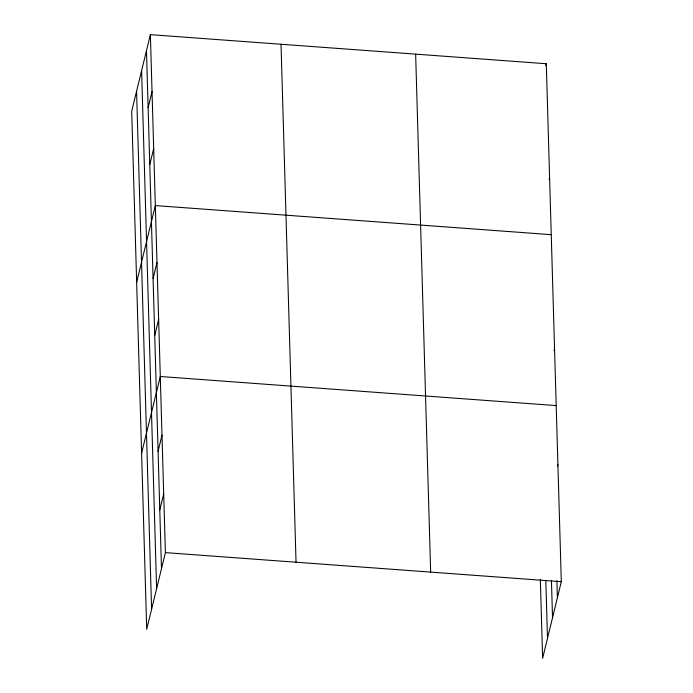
<?xml version="1.0" encoding="UTF-8"?>
<svg xmlns="http://www.w3.org/2000/svg" width="693" height="693" viewBox="0 0 693 693"><rect width="100%" height="100%" fill="white"/><g stroke="black" fill="none" stroke-linecap="round" stroke-linejoin="round"><path stroke-width="1.04" d="M150.381 34.65L131.696 111.296L146.708 629.261L165.393 552.624L150.381 34.65L546.292 63.739L561.304 581.704L542.619 658.35L540.332 579.365M148.12 107.658L152.027 91.623M149.775 164.631L153.681 148.605M136.651 282.224L155.336 205.578L551.247 234.667M153.075 278.586L156.982 262.56M154.73 335.559L158.636 319.534M141.606 453.153L160.291 376.507L556.202 405.596M158.082 451.247L161.989 435.213M159.78 509.944L163.687 493.918M545.807 65.74L546.292 63.739M549.107 179.695L549.592 177.694M554.062 350.623L554.547 348.622M557.415 466.302L557.9 464.301M165.393 552.624L561.304 581.704M556.903 580.656L557.397 597.738M551.437 580.379L552.52 617.74M545.824 580.708L547.496 638.348M415.644 54.141L430.656 572.106M281.029 44.248L296.041 562.222M146.474 50.676L161.486 568.65M141.597 70.677L156.609 588.652M136.573 91.294L151.585 609.26"/></g></svg>
